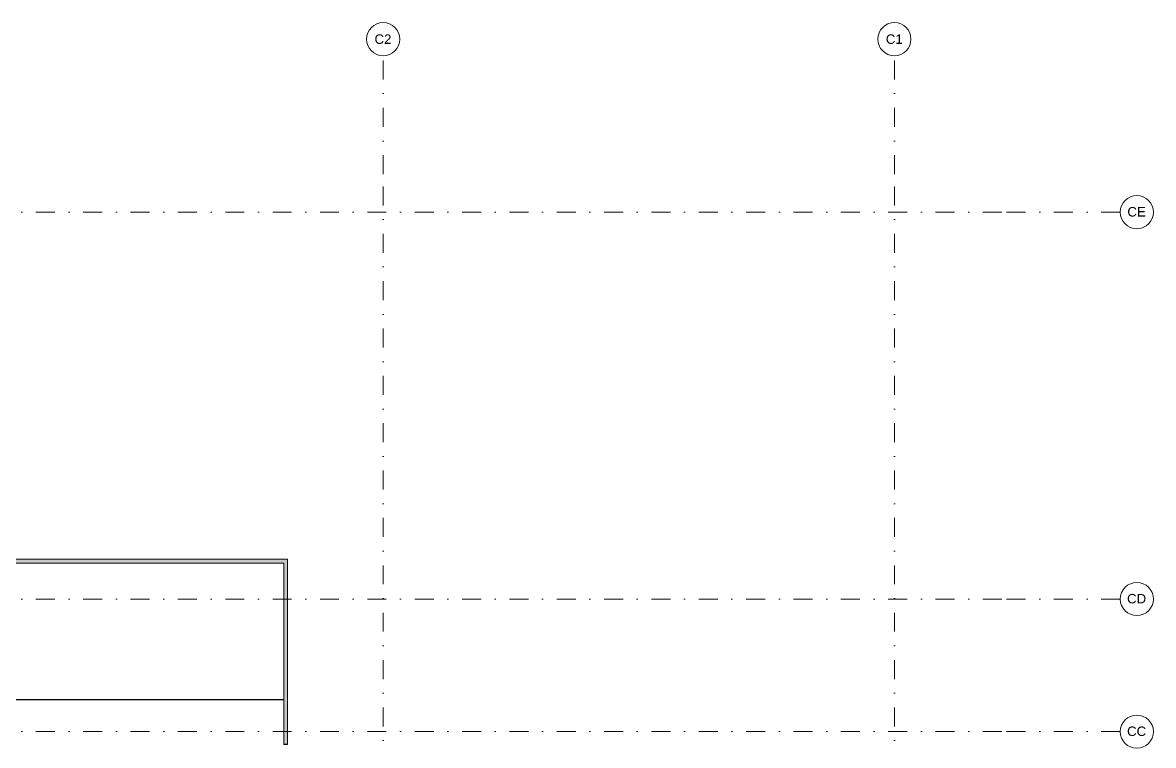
# Model space of a CAD drawing. Header units: millimetres. Extents: x -48393 to -1543, y -7799 to 13735.
# Drawn here: x -32542 to -20600, y 6103 to 13735 of the extents above; entities that cross this region are included whole.
import ezdxf

# ---------------------------------------------------------------- set-up
doc = ezdxf.new("R2010")
doc.units = ezdxf.units.MM
doc.linetypes.add('HA_DashDot_10mm-S3mm', pattern=[500, 200, -150, 0, -150])
for name, color, linetype, lineweight in [('-UNDERLAY_A-AREA-____-OTLN', 9, 'Continuous', 25), ('-UNDERLAY_A-FLOR-HRAL-OTLN', 9, 'Continuous', 9), ('S-GRID-____-IDEN', 9, 'Continuous', 9), ('S-GRID-____-OTLN', 9, 'Continuous', 5)]:
    doc.layers.add(name, color=color, linetype=linetype, lineweight=lineweight)
doc.styles.add('Arial', font='arial.ttf', dxfattribs={"height": 100})

# ---------------------------------------------------------------- blocks, each defined once
blk = doc.blocks.new('Railing - 40 x12 mm-1462728-DPS_3NP-C')
at = {"layer": '-UNDERLAY_A-FLOR-HRAL-OTLN'}
blk.add_hatch(color=256, dxfattribs=at).paths.add_polyline_path([(20, -6), (20, -4), (-20, -4), (-20, -6)])
for p, q in [((-20, -6), (-20, -4)), ((-20, -6), (20, -6)), ((20, -4), (20, -6))]:
    blk.add_line(p, q, dxfattribs=at)
blk = doc.blocks.new('Railing - 40 x12 mm-V2-DPS_3NP-C')
at = {"layer": '-UNDERLAY_A-FLOR-HRAL-OTLN'}
blk.add_hatch(color=256, dxfattribs=at).paths.add_polyline_path([(-20, 6), (-20, 4), (20, 4), (20, 6)])
for p, q in [((-20, 4), (-20, 6)), ((-20, 6), (20, 6)), ((20, 6), (20, 4))]:
    blk.add_line(p, q, dxfattribs=at)
blk = doc.blocks.new('Railing - Railing-1462773-DPS_3NP-C')
blk.add_blockref('Railing - 40 x12 mm-1462728-DPS_3NP-C', (-37070, 6119))
at = {"rotation": 180}
blk.add_blockref('Railing - 40 x12 mm-V2-DPS_3NP-C', (-29765, 6119), dxfattribs=at)
blk = doc.blocks.new('Top Rail Type - Top Rail_Internal_-1462797-DPS_3NP-C')
at = {"layer": '-UNDERLAY_A-FLOR-HRAL-OTLN'}
for points in [[(-29785, 8028), (-29745, 8068), (-37090, 8068), (-37050, 8028), (-30438, 8028)], [(-37090, 6116), (-37050, 6116), (-37050, 8028), (-37090, 8068), (-37090, 7475)], [(-29785, 6116), (-29745, 6116), (-29745, 8068), (-29785, 8028), (-29785, 7475)]]:
    blk.add_hatch(color=256, dxfattribs=at).paths.add_polyline_path(points)
for p, q in [((-37090, 8068), (-29745, 8068)), ((-37090, 6116), (-37090, 8068)), ((-29785, 8028), (-37050, 8028)), ((-37050, 8028), (-37050, 6116)), ((-29785, 6116), (-29785, 8028)), ((-29745, 8068), (-29745, 6116)), ((-37050, 6116), (-37090, 6116)), ((-29745, 6116), (-29785, 6116))]:
    blk.add_line(p, q, dxfattribs=at)
blk = doc.blocks.new('Grid - Radius 3_5mm-353793-DPS_3NP-C')
at = {"layer": 'S-GRID-____-IDEN'}
blk.add_circle((0, 0), 3.5, dxfattribs=at)

msp = doc.modelspace()

# ---------------------------------------------------------------- linework, layer by layer
at = {"layer": '-UNDERLAY_A-AREA-____-OTLN'}
msp.add_line((-33309.9, 6588.2), (-29784.9, 6588.2), dxfattribs=at)
at = {"layer": 'S-GRID-____-OTLN', "linetype": 'HA_DashDot_10mm-S3mm', "lineweight": 9}
for p, q in [((-28734.9, 12134.7), (-28734.9, 13384.7)), ((-23334.9, 12134.7), (-23334.9, 13384.7)), ((-28734.9, -6198.9), (-28734.9, 12134.7)), ((-23334.9, -6198.9), (-23334.9, 12134.7)), ((-22199.7, 11733.2), (-46792.8, 11733.2)), ((-20949.7, 11733.2), (-22199.7, 11733.2)), ((-22199.7, 7648.2), (-46792.8, 7648.2)), ((-20949.7, 7648.2), (-22199.7, 7648.2)), ((-22199.7, 6248.2), (-46792.8, 6248.2)), ((-20949.7, 6248.2), (-22199.7, 6248.2))]:
    msp.add_line(p, q, dxfattribs=at)

# ---------------------------------------------------------------- block references
at = {"layer": '-UNDERLAY_A-FLOR-HRAL-OTLN'}
for name in ['Top Rail Type - Top Rail_Internal_-1462797-DPS_3NP-C', 'Railing - Railing-1462773-DPS_3NP-C']:
    msp.add_blockref(name, (0, 0), dxfattribs=at)
at = {"layer": 'S-GRID-____-IDEN', "xscale": 49.99999999999998, "yscale": 49.99999999999998, "zscale": 49.99999999999998}
for p in [(-28734.9, 13559.7), (-23334.9, 13559.7)]:
    msp.add_blockref('Grid - Radius 3_5mm-353793-DPS_3NP-C', p, dxfattribs=at)
at = {"layer": 'S-GRID-____-IDEN', "xscale": 49.99999999999998, "yscale": 49.99999999999998, "zscale": 49.99999999999998, "rotation": 90}
for p in [(-20774.7, 11733.2), (-20774.7, 7648.2), (-20774.7, 6248.2)]:
    msp.add_blockref('Grid - Radius 3_5mm-353793-DPS_3NP-C', p, dxfattribs=at)

# ---------------------------------------------------------------- texts
at = {"layer": 'S-GRID-____-IDEN', "lineweight": 5, "char_height": 100, "attachment_point": 1, "style": 'Arial'}
for s, insert, width in [('C2', (-28825.8, 13610.5), 220.464), ('C1', (-23425.8, 13610.5), 220.464), ('CE', (-20874.4, 11787.1), 240.506), ('CD', (-20877.6, 7702.1), 248.523), ('CC', (-20877.6, 6302.1), 248.523)]:
    msp.add_mtext(s, dxfattribs=dict(at, insert=insert, width=width))

doc.saveas('drawing.dxf')
